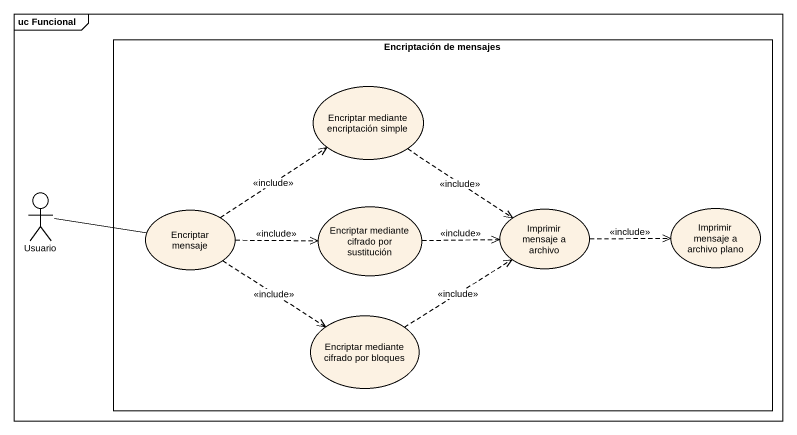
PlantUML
@startuml
mainframe uc Funcional
rectangle "Encriptación de mensajes" as Encriptación_de_mensajes {
  usecase "Encriptar mediante encriptación simple" as Encriptar_mediante
  usecase "Encriptar mensaje" as Encriptar_mensaje
  usecase "Encriptar mediante cifrado por sustitución" as Encriptar_mediante_cifrado
  usecase "Imprimir mensaje a archivo" as Imprimir_mensaje_a_archivo
  usecase "Imprimir mensaje a archivo plano" as Imprimir_mensaje_a_archivo_2
  usecase "Encriptar mediante cifrado por bloques" as Encriptar_mediante_cifrado_2
}
actor Usuario
Encriptar_mediante ..> Imprimir_mensaje_a_archivo : <<include>>
Usuario -right- Encriptar_mensaje
Encriptar_mensaje .up.> Encriptar_mediante : <<include>>
Encriptar_mensaje .right.> Encriptar_mediante_cifrado : <<include>>
Encriptar_mensaje ..> Encriptar_mediante_cifrado_2 : <<include>>
Encriptar_mediante_cifrado .right.> Imprimir_mensaje_a_archivo : <<include>>
Imprimir_mensaje_a_archivo .right.> Imprimir_mensaje_a_archivo_2 : <<include>>
Encriptar_mediante_cifrado_2 .up.> Imprimir_mensaje_a_archivo : <<include>>
@enduml
